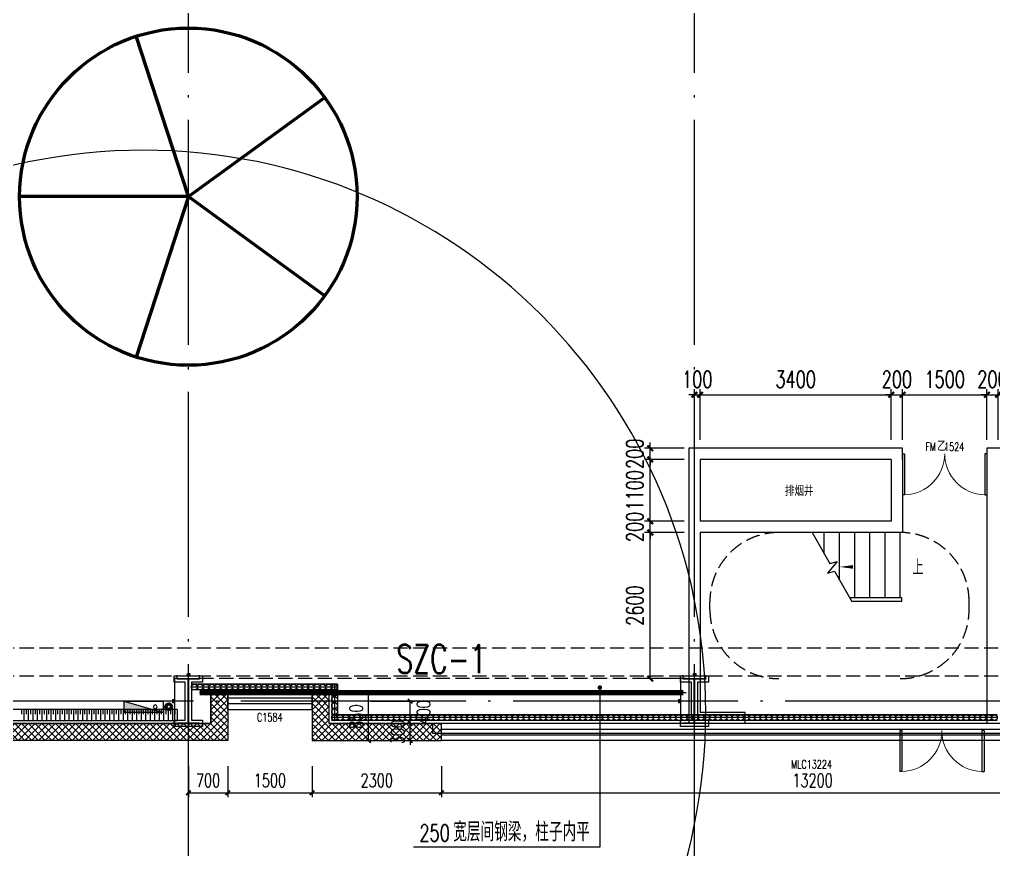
# Model space of a CAD drawing. Extents: x -1313754 to 847533, y 489853 to 941203.
# Drawn here: x -284857 to -267535, y 546279 to 561047 of the extents above; entities that cross this region are included whole.
import ezdxf
from ezdxf.enums import TextEntityAlignment as Align

# ---------------------------------------------------------------- set-up
doc = ezdxf.new("R2010")
doc.units = 0
doc.header["$LTSCALE"] = 1000
doc.header["$MEASUREMENT"] = 0
for name, pattern in [('CENTER', [2, 1.25, -0.25, 0.25, -0.25]), ('DASH', [0.35, 0.25, -0.1]), ('DOTE', [2.42, 2, -0.2, 0.02, -0.2])]:
    doc.linetypes.add(name, pattern=pattern)
doc.layers.get('Defpoints').update_dxf_attribs({"color": 210})
for name, color, linetype in [('99平面图例外参$0$A-HATCH-2', 251, 'Continuous'), ('A-AXIS-DOTE', 14, 'DOTE'), ('A-AXIS-DP', 126, 'Continuous'), ('A-AXIS-SYMB', 3, 'Continuous'), ('A-HATCH-2', 251, 'Continuous'), ('A-HRAIL', 173, 'Continuous'), ('A-LIN-V', 9, 'Continuous'), ('A-SFCE', 30, 'Continuous'), ('A-WINDOW', 140, 'Continuous'), ('AS-COLN', 6, 'Continuous'), ('AS-WALL', 40, 'Continuous'), ('AS-结构边线层', 200, 'Continuous'), ('DIM_SYMB', 3, 'Continuous'), ('DOOR_FIRE_TEXT', 7, 'Continuous'), ('PUB_HATCH', 8, 'Continuous'), ('PUB_TEXT', 7, 'Continuous'), ('SB_ZF消火栓', 10, 'Continuous'), ('SB_ZF消火栓M', 10, 'Continuous'), ('建-窗', 4, 'Continuous'), ('建-门窗编号', 7, 'Continuous')]:
    doc.layers.add(name, color=color, linetype=linetype)
doc.layers.add('A-加建区域', color=47, linetype='Continuous', plot=False)
for name, color, linetype, lineweight in [('LG-ZF消防', 1, 'Continuous', 60), ('THIN', 7, 'Continuous', 0), ('柱间支撑', 6, 'CENTER', 0)]:
    doc.layers.add(name, color=color, linetype=linetype, lineweight=lineweight)
doc.styles.add('_TCH_DIM', font='SIMPLEX', dxfattribs={"bigfont": 'GBCBIG'})
doc.styles.add('_TCH_DIM_T3', font='SIMPLEX', dxfattribs={"width": 0.705882, "bigfont": 'GBCBIG'})
doc.styles.add('_TCH_WINDOW', font='SIMPLEX', dxfattribs={"height": 3.5, "bigfont": 'GBCBIG'})
doc.styles.add('A-WIN-LABEL', font='SIMPLEX', dxfattribs={"bigfont": 'GBCBIG'})
doc.styles.add('TSSD_Rein', font='tj-romans1.shx', dxfattribs={"width": 0.7, "bigfont": 'tj-hztxt.shx'})
doc.dimstyles.new('_TCH_ARCH&&10', dxfattribs={"dimtxt": 29.75, "dimasz": 10, "dimexe": 10, "dimexo": 10, "dimgap": 12.625, "dimtad": 1, "dimdec": 0, "dimzin": 0, "dimdsep": 46, "dimtxsty": '_TCH_DIM_T3', "dimblk": 'ARCHTICK', "dimcen": 0.09, "dimclrt": 7, "dimazin": 2, "dimtfac": 1, "dimtdec": 0, "dimtix": 1, "dimtmove": 2, "dimatfit": 3, "dimfxl": 0, "dimtolj": 1, "dimtzin": 0, "dimarcsym": 0})
doc.dimstyles.new('_TCH_ARCH&&100', dxfattribs={"dimtxt": 297.5, "dimasz": 100, "dimexe": 100, "dimexo": 100, "dimgap": 126.25, "dimtad": 1, "dimdec": 0, "dimzin": 0, "dimdsep": 46, "dimtxsty": '_TCH_DIM_T3', "dimblk": 'ARCHTICK', "dimcen": 0.09, "dimclrt": 7, "dimazin": 2, "dimtfac": 1, "dimtdec": 0, "dimtix": 1, "dimtmove": 2, "dimatfit": 3, "dimfxl": 0, "dimtolj": 1, "dimtzin": 0, "dimarcsym": 0})
doc.dimstyles.new('_TCH_ARCH&&80', dxfattribs={"dimtxt": 238, "dimasz": 80, "dimexe": 80, "dimexo": 80, "dimgap": 101, "dimtad": 1, "dimdec": 0, "dimzin": 0, "dimdsep": 46, "dimtxsty": '_TCH_DIM_T3', "dimblk": 'ARCHTICK', "dimcen": 0.09, "dimclrt": 7, "dimazin": 2, "dimtfac": 1, "dimtdec": 0, "dimtix": 1, "dimtmove": 2, "dimatfit": 3, "dimfxl": 0, "dimtolj": 1, "dimtzin": 0, "dimarcsym": 0})
pattern_1 = [(45, (60, 0), (-60.000061, 60.000061), []), (135, (60, 0), (-60.000061, -60.000061), [])]

# ---------------------------------------------------------------- blocks, each defined once
blk = doc.blocks.new('dote')
at = {"layer": 'A-AXIS-DOTE', "ltscale": 2}
for p, q in [((-52117.8, -264080), (-52117.8, -75950)), ((-61117.8, -264080), (-61117.8, -178600)), ((98696.4, -255900), (-97273.6, -255900))]:
    blk.add_line(p, q, dxfattribs=at)
blk = doc.blocks.new('43243')
at = {"layer": 'AS-结构边线层'}
blk.add_lwpolyline([(-263994, 621290), (-277514, 621290), (-277514, 621120), (-279354, 621120), (-279354, 620570), (-281454, 620570), (-281454, 621120), (-295987, 621120), (-313454, 567286), (-313454, 548520), (-281454, 548520), (-281454, 549070), (-279354, 549070), (-279354, 548520), (-277514, 548520), (-277514, 548350), (-263994, 548350)], dxfattribs=at)
blk = doc.blocks.new('3243243')
at = {"layer": 'A-AXIS-SYMB'}
for p, q in [((-274535.8, 549160), (-274535.8, 546320)), ((-274535.8, 546320), (-277850, 546320))]:
    blk.add_line(p, q, dxfattribs=at)
at = {"layer": 'A-AXIS-SYMB', "const_width": 40}
blk.add_lwpolyline([(-274535.8, 549180, 1), (-274535.8, 549140, 1)], format="xyb", close=True, dxfattribs=at)
at = {"layer": 'A-SFCE', "color": 2, "linetype": 'DASH'}
for p, q in [((-273004.2, 549319.9), (-281704.2, 549319.9)), ((-273004.2, 549069.9), (-281704.2, 549069.9))]:
    blk.add_line(p, q, dxfattribs=at)
at = {"layer": 'PUB_TEXT', "style": '_TCH_DIM', "width": 0.705882}
blk.add_text('250', height=297.5, dxfattribs=at).set_placement((-277745, 546425))
at = {"layer": 'PUB_TEXT', "style": '_TCH_DIM'}
blk.add_text('宽层间钢梁，柱子内平', height=337.59, dxfattribs=at).set_placement((-277145, 546425))
blk = doc.blocks.new('4324324')
at = {"layer": 'A-HATCH-2', "linetype": 'DASH'}
for p, q in [((-312854.2, 549870), (-138054.2, 549870)), ((-312854.2, 549370), (-138054.2, 549370))]:
    blk.add_line(p, q, dxfattribs=at)
blk = doc.blocks.new('w4324324')
at = {"layer": 'A-HATCH-2', "lineweight": 60}
for q in [(-1694760, 686605), (-1697614, 684532), (-1691907, 684532), (-1696524, 681178), (-1692997, 681178)]:
    blk.add_line((-1694760, 683605), q, dxfattribs=at)
blk.add_circle((-1694760, 683605), 3000, dxfattribs=at)
blk = doc.blocks.new('342343')
at = {"layer": 'A-LIN-V'}
blk.add_blockref('w4324324', (1030710, 81556), dxfattribs=at)
blk = doc.blocks.new('_ArchTick')
at = {"color": 0, "linetype": 'ByBlock', "const_width": 0.4}
blk.add_lwpolyline([(-0.5, -0.5), (0.5, 0.5)], dxfattribs=at)
blk = doc.blocks.new('*D1767')
at = {"layer": 'A-AXIS-DP', "color": 0, "lineweight": -2}
for p, q in [((-165054, 621030), (-165054, 621079)), ((-165054, 621069), (-164654, 621069)), ((-164654, 621030), (-164654, 621079))]:
    blk.add_line(p, q, dxfattribs=at)
at = {"layer": 'Defpoints', "color": 0}
for p in [(-165054, 621020), (-164654, 621069), (-164654, 621020)]:
    blk.add_point(p, dxfattribs=at)
at = {"layer": 'A-AXIS-DP', "color": 0, "lineweight": -2, "xscale": 10, "yscale": 10, "zscale": 10, "rotation": 180}
blk.add_blockref('_ArchTick', (-165054, 621069), dxfattribs=at)
at = {"layer": 'A-AXIS-DP', "color": 0, "lineweight": -2, "xscale": 10, "yscale": 10, "zscale": 10}
blk.add_blockref('_ArchTick', (-164654, 621069), dxfattribs=at)
at = {"layer": 'A-AXIS-DP', "color": 7, "insert": (-164854, 621096), "char_height": 29.8, "attachment_point": 5, "style": '_TCH_DIM_T3'}
blk.add_mtext('\\A1;400', dxfattribs=at)
blk = doc.blocks.new('*D1768')
at = {"layer": 'A-AXIS-DP', "color": 0, "lineweight": -2}
for p, q in [((-165064, 621020), (-165105, 621020)), ((-165095, 620220), (-165095, 621020)), ((-165064, 620220), (-165105, 620220))]:
    blk.add_line(p, q, dxfattribs=at)
at = {"layer": 'Defpoints', "color": 0}
for p in [(-165095, 621020), (-165054, 621020), (-165054, 620220)]:
    blk.add_point(p, dxfattribs=at)
at = {"layer": 'A-AXIS-DP', "color": 0, "lineweight": -2, "xscale": 10, "yscale": 10, "zscale": 10}
for p, rotation in [((-165095, 621020), 90), ((-165095, 620220), 270)]:
    blk.add_blockref('_ArchTick', p, dxfattribs=dict(at, rotation=rotation))
at = {"layer": 'A-AXIS-DP', "color": 7, "insert": (-165123, 620620), "char_height": 29.8, "attachment_point": 5, "rotation": 90, "style": '_TCH_DIM_T3'}
blk.add_mtext('\\A1;800', dxfattribs=at)
blk = doc.blocks.new('$DorLib2D$00000002')
for p, q in [((-0.5, 0), (-0.5, 0.4875)), ((-0.475, 0.4875), (-0.5, 0.4875)), ((-0.475, 0), (-0.475, 0.4875)), ((0.475, 0), (0.475, 0.4875)), ((0.475, 0.4875), (0.5, 0.4875)), ((0.5, 0), (0.5, 0.4875)), ((-0.5, 0), (-0.475, 0)), ((0.5, 0), (0.475, 0))]:
    blk.add_line(p, q)
at = {"lineweight": 13}
for centre, start, end in [((-0.4875, 0), 0, 88.53072), ((0.4875, 0), 91.46928, 180)]:
    blk.add_arc(centre, 0.4875, start, end, dxfattribs=at)
blk = doc.blocks.new('*D2284')
at = {"layer": 'A-加建区域', "color": 0, "lineweight": -2}
for p, q in [((-272854, 554370), (-272954, 554370)), ((-272854, 553570), (-272854, 554470)), ((-272854, 554370), (-272754, 554370)), ((-272754, 553570), (-272754, 554470)), ((-272754, 554370), (-272654, 554370))]:
    blk.add_line(p, q, dxfattribs=at)
at = {"layer": 'Defpoints', "color": 0}
for p in [(-272754, 554370), (-272854, 553470), (-272754, 553470)]:
    blk.add_point(p, dxfattribs=at)
at = {"layer": 'A-加建区域', "color": 0, "lineweight": -2, "xscale": 100, "yscale": 100, "zscale": 100}
blk.add_blockref('_ArchTick', (-272854, 554370), dxfattribs=at)
at = {"layer": 'A-加建区域', "color": 0, "lineweight": -2, "xscale": 100, "yscale": 100, "zscale": 100, "rotation": 180}
blk.add_blockref('_ArchTick', (-272754, 554370), dxfattribs=at)
at = {"layer": 'A-加建区域', "color": 7, "insert": (-272804, 554645), "char_height": 297.5, "attachment_point": 5, "style": '_TCH_DIM_T3'}
blk.add_mtext('\\A1;100', dxfattribs=at)
blk = doc.blocks.new('*D2285')
at = {"layer": 'A-加建区域', "color": 0, "lineweight": -2}
for p, q in [((-272754, 553570), (-272754, 554470)), ((-272754, 554370), (-269354, 554370)), ((-269354, 553570), (-269354, 554470))]:
    blk.add_line(p, q, dxfattribs=at)
at = {"layer": 'Defpoints', "color": 0}
for p in [(-269354, 554370), (-272754, 553470), (-269354, 553470)]:
    blk.add_point(p, dxfattribs=at)
at = {"layer": 'A-加建区域', "color": 0, "lineweight": -2, "xscale": 100, "yscale": 100, "zscale": 100, "rotation": 180}
blk.add_blockref('_ArchTick', (-272754, 554370), dxfattribs=at)
at = {"layer": 'A-加建区域', "color": 0, "lineweight": -2, "xscale": 100, "yscale": 100, "zscale": 100}
blk.add_blockref('_ArchTick', (-269354, 554370), dxfattribs=at)
at = {"layer": 'A-加建区域', "color": 7, "insert": (-271054, 554645), "char_height": 297.5, "attachment_point": 5, "style": '_TCH_DIM_T3'}
blk.add_mtext('\\A1;3400', dxfattribs=at)
blk = doc.blocks.new('*D2286')
at = {"layer": 'A-加建区域', "color": 0, "lineweight": -2}
for p, q in [((-269354, 554370), (-269454, 554370)), ((-269354, 553570), (-269354, 554470)), ((-269354, 554370), (-269154, 554370)), ((-269154, 553570), (-269154, 554470)), ((-269154, 554370), (-269054, 554370))]:
    blk.add_line(p, q, dxfattribs=at)
at = {"layer": 'Defpoints', "color": 0}
for p in [(-269154, 554370), (-269354, 553470), (-269154, 553470)]:
    blk.add_point(p, dxfattribs=at)
at = {"layer": 'A-加建区域', "color": 0, "lineweight": -2, "xscale": 100, "yscale": 100, "zscale": 100}
blk.add_blockref('_ArchTick', (-269354, 554370), dxfattribs=at)
at = {"layer": 'A-加建区域', "color": 0, "lineweight": -2, "xscale": 100, "yscale": 100, "zscale": 100, "rotation": 180}
blk.add_blockref('_ArchTick', (-269154, 554370), dxfattribs=at)
at = {"layer": 'A-加建区域', "color": 7, "insert": (-269254, 554645), "char_height": 297.5, "attachment_point": 5, "style": '_TCH_DIM_T3'}
blk.add_mtext('\\A1;200', dxfattribs=at)
blk = doc.blocks.new('*D2287')
at = {"layer": 'A-加建区域', "color": 0, "lineweight": -2}
for p, q in [((-269154, 553570), (-269154, 554470)), ((-269154, 554370), (-267654, 554370)), ((-267654, 553570), (-267654, 554470))]:
    blk.add_line(p, q, dxfattribs=at)
at = {"layer": 'Defpoints', "color": 0}
for p in [(-267654, 554370), (-269154, 553470), (-267654, 553470)]:
    blk.add_point(p, dxfattribs=at)
at = {"layer": 'A-加建区域', "color": 0, "lineweight": -2, "xscale": 100, "yscale": 100, "zscale": 100, "rotation": 180}
blk.add_blockref('_ArchTick', (-269154, 554370), dxfattribs=at)
at = {"layer": 'A-加建区域', "color": 0, "lineweight": -2, "xscale": 100, "yscale": 100, "zscale": 100}
blk.add_blockref('_ArchTick', (-267654, 554370), dxfattribs=at)
at = {"layer": 'A-加建区域', "color": 7, "insert": (-268404, 554645), "char_height": 297.5, "attachment_point": 5, "style": '_TCH_DIM_T3'}
blk.add_mtext('\\A1;1500', dxfattribs=at)
blk = doc.blocks.new('*D2288')
at = {"layer": 'A-加建区域', "color": 0, "lineweight": -2}
for p, q in [((-267654, 554370), (-267754, 554370)), ((-267654, 553570), (-267654, 554470)), ((-267654, 554370), (-267454, 554370)), ((-267454, 553570), (-267454, 554470)), ((-267454, 554370), (-267354, 554370))]:
    blk.add_line(p, q, dxfattribs=at)
at = {"layer": 'Defpoints', "color": 0}
for p in [(-267454, 554370), (-267654, 553470), (-267454, 553470)]:
    blk.add_point(p, dxfattribs=at)
at = {"layer": 'A-加建区域', "color": 0, "lineweight": -2, "xscale": 100, "yscale": 100, "zscale": 100}
blk.add_blockref('_ArchTick', (-267654, 554370), dxfattribs=at)
at = {"layer": 'A-加建区域', "color": 0, "lineweight": -2, "xscale": 100, "yscale": 100, "zscale": 100, "rotation": 180}
blk.add_blockref('_ArchTick', (-267454, 554370), dxfattribs=at)
at = {"layer": 'A-加建区域', "color": 7, "insert": (-267554, 554645), "char_height": 297.5, "attachment_point": 5, "style": '_TCH_DIM_T3'}
blk.add_mtext('\\A1;200', dxfattribs=at)
blk = doc.blocks.new('*D2291')
at = {"layer": 'A-加建区域', "color": 0, "lineweight": -2}
for p, q in [((-273034, 551920), (-273740, 551920)), ((-273640, 549320), (-273640, 551920)), ((-273034, 549320), (-273740, 549320))]:
    blk.add_line(p, q, dxfattribs=at)
at = {"layer": 'Defpoints', "color": 0}
for p in [(-273640, 551920), (-272934, 551920), (-272934, 549320)]:
    blk.add_point(p, dxfattribs=at)
at = {"layer": 'A-加建区域', "color": 0, "lineweight": -2, "xscale": 100, "yscale": 100, "zscale": 100}
for p, rotation in [((-273640, 551920), 90), ((-273640, 549320), 270)]:
    blk.add_blockref('_ArchTick', p, dxfattribs=dict(at, rotation=rotation))
at = {"layer": 'A-加建区域', "color": 7, "insert": (-273915, 550620), "char_height": 297.5, "attachment_point": 5, "rotation": 90, "style": '_TCH_DIM_T3'}
blk.add_mtext('\\A1;2600', dxfattribs=at)
blk = doc.blocks.new('*D2292')
at = {"layer": 'A-加建区域', "color": 0, "lineweight": -2}
for p, q in [((-273034, 552120), (-273740, 552120)), ((-273640, 552120), (-273640, 552220)), ((-273640, 551920), (-273640, 552120)), ((-273034, 551920), (-273740, 551920)), ((-273640, 551920), (-273640, 551820))]:
    blk.add_line(p, q, dxfattribs=at)
at = {"layer": 'Defpoints', "color": 0}
for p in [(-273640, 552120), (-272934, 552120), (-272934, 551920)]:
    blk.add_point(p, dxfattribs=at)
at = {"layer": 'A-加建区域', "color": 0, "lineweight": -2, "xscale": 100, "yscale": 100, "zscale": 100}
for p, rotation in [((-273640, 552120), 270), ((-273640, 551920), 90)]:
    blk.add_blockref('_ArchTick', p, dxfattribs=dict(at, rotation=rotation))
at = {"layer": 'A-加建区域', "color": 7, "insert": (-273915, 552020), "char_height": 297.5, "attachment_point": 5, "rotation": 90, "style": '_TCH_DIM_T3'}
blk.add_mtext('\\A1;200', dxfattribs=at)
blk = doc.blocks.new('*D2293')
at = {"layer": 'A-加建区域', "color": 0, "lineweight": -2}
for p, q in [((-273034, 553220), (-273740, 553220)), ((-273640, 552120), (-273640, 553220)), ((-273034, 552120), (-273740, 552120))]:
    blk.add_line(p, q, dxfattribs=at)
at = {"layer": 'Defpoints', "color": 0}
for p in [(-273640, 553220), (-272934, 553220), (-272934, 552120)]:
    blk.add_point(p, dxfattribs=at)
at = {"layer": 'A-加建区域', "color": 0, "lineweight": -2, "xscale": 100, "yscale": 100, "zscale": 100}
for p, rotation in [((-273640, 553220), 90), ((-273640, 552120), 270)]:
    blk.add_blockref('_ArchTick', p, dxfattribs=dict(at, rotation=rotation))
at = {"layer": 'A-加建区域', "color": 7, "insert": (-273915, 552670), "char_height": 297.5, "attachment_point": 5, "rotation": 90, "style": '_TCH_DIM_T3'}
blk.add_mtext('\\A1;1100', dxfattribs=at)
blk = doc.blocks.new('*D2294')
at = {"layer": 'A-加建区域', "color": 0, "lineweight": -2}
for p, q in [((-273640, 553420), (-273640, 553520)), ((-273034, 553420), (-273740, 553420)), ((-273640, 553220), (-273640, 553420)), ((-273034, 553220), (-273740, 553220)), ((-273640, 553220), (-273640, 553120))]:
    blk.add_line(p, q, dxfattribs=at)
at = {"layer": 'Defpoints', "color": 0}
for p in [(-273640, 553420), (-272934, 553420), (-272934, 553220)]:
    blk.add_point(p, dxfattribs=at)
at = {"layer": 'A-加建区域', "color": 0, "lineweight": -2, "xscale": 100, "yscale": 100, "zscale": 100}
for p, rotation in [((-273640, 553420), 270), ((-273640, 553220), 90)]:
    blk.add_blockref('_ArchTick', p, dxfattribs=dict(at, rotation=rotation))
at = {"layer": 'A-加建区域', "color": 7, "insert": (-273915, 553320), "char_height": 297.5, "attachment_point": 5, "rotation": 90, "style": '_TCH_DIM_T3'}
blk.add_mtext('\\A1;200', dxfattribs=at)
blk = doc.blocks.new('23124232432')
at = {"layer": '柱间支撑', "const_width": 100}
blk.add_lwpolyline([(-273054, 549070), (-281654, 549070)], dxfattribs=at)
at = {"layer": 'THIN', "style": 'TSSD_Rein', "width": 0.7}
blk.add_text('SZC-1', height=500, dxfattribs=at).set_placement((-277354, 549270), align=Align.BOTTOM_CENTER)
blk = doc.blocks.new('99平面图例外参$0$$LinePat$填挖边坡')
at = {"color": 0}
for p, q in [((0, 0), (0, -1500)), ((300, 0), (300, -600))]:
    blk.add_line(p, q, dxfattribs=at)
at = {"layer": 'Defpoints', "color": 0}
blk.add_point((600, 0), dxfattribs=at)
blk = doc.blocks.new('99平面图例外参$0$$LinePat$圆环')
for points in [[(0, 150), (300, 150)], [(0, 0), (300, 0)], [(0, -150), (300, -150)]]:
    blk.add_lwpolyline(points)
at = {"color": 0}
blk.add_circle((150, 0), 150, dxfattribs=at)
blk = doc.blocks.new('34242343243')
at = {"layer": 'A-LIN-V'}
for p, q in [((-282054, 548770), (-313204, 548770)), ((-282054, 548770), (-282054, 548570)), ((-282054, 548570), (-313404, 548570))]:
    blk.add_line(p, q, dxfattribs=at)
at = {"layer": '99平面图例外参$0$A-HATCH-2', "color": 203, "xscale": -0.1336317125501513, "yscale": 0.1333333333333333, "zscale": 0.1333333333333333, "rotation": 9.563677653405033e-10}
for p in [(-284780, 548770), (-284700, 548770), (-284620, 548770), (-284540, 548770), (-284460, 548770), (-284379, 548770), (-284299, 548770), (-284219, 548770), (-284139, 548770), (-284059, 548770), (-283978, 548770), (-283898, 548770), (-283818, 548770), (-283738, 548770), (-283658, 548770), (-283578, 548770), (-283497, 548770), (-283417, 548770), (-283337, 548770), (-283257, 548770), (-283177, 548770), (-283097, 548770), (-283016, 548770), (-282936, 548770), (-282856, 548770), (-282776, 548770), (-282696, 548770), (-282615, 548770), (-282535, 548770), (-282455, 548770), (-282375, 548770), (-282295, 548770), (-282215, 548770), (-282134, 548770), (-282054, 548770)]:
    blk.add_blockref('99平面图例外参$0$$LinePat$填挖边坡', p, dxfattribs=at)
at = {"layer": 'A-HRAIL', "yscale": 0.3333333333333333, "zscale": 0.3333333333333333}
for p, xscale, rotation in [((-281696, 549170), 0.3461333288391431, 180), ((-281593, 549170), 0.3461333288391431, 180), ((-281489, 549170), 0.3461333288391431, 180), ((-281385, 549170), 0.3461333288391431, 180), ((-281281, 549170), 0.3461333288391431, 180), ((-281177, 549170), 0.3461333288391431, 180), ((-281073, 549170), 0.3461333288391431, 180), ((-280969, 549170), 0.3461333288391431, 180), ((-280866, 549170), 0.3461333288391431, 180), ((-280762, 549170), 0.3461333288391431, 180), ((-280658, 549170), 0.3461333288391431, 180), ((-280554, 549170), 0.3461333288391431, 180), ((-280450, 549170), 0.3461333288391431, 180), ((-280346, 549170), 0.3461333288391431, 180), ((-280243, 549170), 0.3461333288391431, 180), ((-280139, 549170), 0.3461333288391431, 180), ((-280035, 549170), 0.3461333288391431, 180), ((-279931, 549170), 0.3461333288391431, 180), ((-279827, 549170), 0.3461333288391431, 180), ((-279723, 549170), 0.3461333288391431, 180), ((-279620, 549170), 0.3461333288391431, 180), ((-279516, 549170), 0.3461333288391431, 180), ((-279412, 549170), 0.3461333288391431, 180), ((-279308, 549170), 0.3461333288391431, 180), ((-279204, 549170), 0.3461333288391431, 180), ((-279254, 549220), 0.3611111227129974, 270), ((-279254, 549112), 0.3611111227129974, 270), ((-279254, 549003), 0.3611111227129974, 270), ((-279254, 548895), 0.3611111227129974, 270), ((-279254, 548787), 0.3611111227129974, 270), ((-279254, 548678), 0.3611111227129974, 270), ((-279204, 548626), 0.3343290048952741, 180.0000000002034), ((-279104, 548626), 0.3343290048952741, 180.0000000002034), ((-279003, 548626), 0.3343290048952741, 180.0000000002034), ((-278903, 548626), 0.3343290048952741, 180.0000000002034), ((-278803, 548626), 0.3343290048952741, 180.0000000002034), ((-278702, 548626), 0.3343290048952741, 180.0000000002034), ((-278602, 548626), 0.3343290048952741, 180.0000000002034), ((-278502, 548626), 0.3343290048952741, 180.0000000002034), ((-278401, 548626), 0.3343290048952741, 180.0000000002034), ((-278301, 548626), 0.3343290048952741, 180.0000000002034), ((-278201, 548626), 0.3343290048952741, 180.0000000002034), ((-278101, 548626), 0.3343290048952741, 180.0000000002034), ((-278000, 548626), 0.3343290048952741, 180.0000000002034), ((-277900, 548626), 0.3343290048952741, 180.0000000002034), ((-277800, 548626), 0.3343290048952741, 180.0000000002034), ((-277699, 548626), 0.3343290048952741, 180.0000000002034), ((-277599, 548626), 0.3343290048952741, 180.0000000002034), ((-277499, 548626), 0.3343290048952741, 180.0000000002034), ((-277399, 548626), 0.3343290048952741, 180.0000000002034), ((-277298, 548626), 0.3343290048952741, 180.0000000002034), ((-277198, 548626), 0.3343290048952741, 180.0000000002034), ((-277098, 548626), 0.3343290048952741, 180.0000000002034), ((-276997, 548626), 0.3343290048952741, 180.0000000002034), ((-276897, 548626), 0.3343290048952741, 180.0000000002034), ((-276797, 548626), 0.3343290048952741, 180.0000000002034), ((-276696, 548626), 0.3343290048952741, 180.0000000002034), ((-276596, 548626), 0.3343290048952741, 180.0000000002034), ((-276496, 548626), 0.3343290048952741, 180.0000000002034), ((-276396, 548626), 0.3343290048952741, 180.0000000002034), ((-276295, 548626), 0.3343290048952741, 180.0000000002034), ((-276195, 548626), 0.3343290048952741, 180.0000000002034), ((-276095, 548626), 0.3343290048952741, 180.0000000002034), ((-275994, 548626), 0.3343290048952741, 180.0000000002034), ((-275894, 548626), 0.3343290048952741, 180.0000000002034), ((-275794, 548626), 0.3343290048952741, 180.0000000002034), ((-275693, 548626), 0.3343290048952741, 180.0000000002034), ((-275593, 548626), 0.3343290048952741, 180.0000000002034), ((-275493, 548626), 0.3343290048952741, 180.0000000002034), ((-275393, 548626), 0.3343290048952741, 180.0000000002034), ((-275292, 548626), 0.3343290048952741, 180.0000000002034), ((-275192, 548626), 0.3343290048952741, 180.0000000002034), ((-275092, 548626), 0.3343290048952741, 180.0000000002034), ((-274991, 548626), 0.3343290048952741, 180.0000000002034), ((-274891, 548626), 0.3343290048952741, 180.0000000002034), ((-274791, 548626), 0.3343290048952741, 180.0000000002034), ((-274690, 548626), 0.3343290048952741, 180.0000000002034), ((-274590, 548626), 0.3343290048952741, 180.0000000002034), ((-274490, 548626), 0.3343290048952741, 180.0000000002034), ((-274390, 548626), 0.3343290048952741, 180.0000000002034), ((-274289, 548626), 0.3343290048952741, 180.0000000002034), ((-274189, 548626), 0.3343290048952741, 180.0000000002034), ((-274089, 548626), 0.3343290048952741, 180.0000000002034), ((-273988, 548626), 0.3343290048952741, 180.0000000002034), ((-273888, 548626), 0.3343290048952741, 180.0000000002034), ((-273788, 548626), 0.3343290048952741, 180.0000000002034), ((-273687, 548626), 0.3343290048952741, 180.0000000002034), ((-273587, 548626), 0.3343290048952741, 180.0000000002034), ((-273487, 548626), 0.3343290048952741, 180.0000000002034), ((-273387, 548626), 0.3343290048952741, 180.0000000002034), ((-273286, 548626), 0.3343290048952741, 180.0000000002034), ((-273186, 548626), 0.3343290048952741, 180.0000000002034), ((-273086, 548626), 0.3343290048952741, 180.0000000002034), ((-272985, 548626), 0.3343290048952741, 180.0000000002034), ((-272885, 548626), 0.3343290048952741, 180.0000000002034), ((-272785, 548626), 0.3343290048952741, 180.0000000002034), ((-272684, 548626), 0.3343290048952741, 180.0000000002034), ((-272584, 548626), 0.3343290048952741, 180.0000000002034), ((-272484, 548626), 0.3343290048952741, 180.0000000002034), ((-272384, 548626), 0.3343290048952741, 180.0000000002034), ((-272283, 548626), 0.3343290048952741, 180.0000000002034), ((-272183, 548626), 0.3343290048952741, 180.0000000002034), ((-272083, 548626), 0.3343290048952741, 180.0000000002034), ((-271982, 548626), 0.3343290048952741, 180.0000000002034), ((-271882, 548626), 0.3343290048952741, 180.0000000002034), ((-271782, 548626), 0.3343290048952741, 180.0000000002034), ((-271681, 548626), 0.3343290048952741, 180.0000000002034), ((-271581, 548626), 0.3343290048952741, 180.0000000002034), ((-271481, 548626), 0.3343290048952741, 180.0000000002034), ((-271381, 548626), 0.3343290048952741, 180.0000000002034), ((-271280, 548626), 0.3343290048952741, 180.0000000002034), ((-271180, 548626), 0.3343290048952741, 180.0000000002034), ((-271080, 548626), 0.3343290048952741, 180.0000000002034), ((-270979, 548626), 0.3343290048952741, 180.0000000002034), ((-270879, 548626), 0.3343290048952741, 180.0000000002034), ((-270779, 548626), 0.3343290048952741, 180.0000000002034), ((-270678, 548626), 0.3343290048952741, 180.0000000002034), ((-270578, 548626), 0.3343290048952741, 180.0000000002034), ((-270478, 548626), 0.3343290048952741, 180.0000000002034), ((-270378, 548626), 0.3343290048952741, 180.0000000002034), ((-270277, 548626), 0.3343290048952741, 180.0000000002034), ((-270177, 548626), 0.3343290048952741, 180.0000000002034), ((-270077, 548626), 0.3343290048952741, 180.0000000002034), ((-269976, 548626), 0.3343290048952741, 180.0000000002034), ((-269876, 548626), 0.3343290048952741, 180.0000000002034), ((-269776, 548626), 0.3343290048952741, 180.0000000002034), ((-269676, 548626), 0.3343290048952741, 180.0000000002034), ((-269575, 548626), 0.3343290048952741, 180.0000000002034), ((-269475, 548626), 0.3343290048952741, 180.0000000002034), ((-269375, 548626), 0.3343290048952741, 180.0000000002034), ((-269274, 548626), 0.3343290048952741, 180.0000000002034), ((-269174, 548626), 0.3343290048952741, 180.0000000002034), ((-269074, 548626), 0.3343290048952741, 180.0000000002034), ((-268973, 548626), 0.3343290048952741, 180.0000000002034), ((-268873, 548626), 0.3343290048952741, 180.0000000002034), ((-268773, 548626), 0.3343290048952741, 180.0000000002034), ((-268673, 548626), 0.3343290048952741, 180.0000000002034), ((-268572, 548626), 0.3343290048952741, 180.0000000002034), ((-268472, 548626), 0.3343290048952741, 180.0000000002034), ((-268372, 548626), 0.3343290048952741, 180.0000000002034), ((-268271, 548626), 0.3343290048952741, 180.0000000002034), ((-268171, 548626), 0.3343290048952741, 180.0000000002034), ((-268071, 548626), 0.3343290048952741, 180.0000000002034), ((-267970, 548626), 0.3343290048952741, 180.0000000002034), ((-267870, 548626), 0.3343290048952741, 180.0000000002034), ((-267770, 548626), 0.3343290048952741, 180.0000000002034), ((-267670, 548626), 0.3343290048952741, 180.0000000002034), ((-267569, 548626), 0.3343290048952741, 180.0000000002034), ((-267469, 548626), 0.3343290048952741, 180.0000000002034)]:
    blk.add_blockref('99平面图例外参$0$$LinePat$圆环', p, dxfattribs=dict(at, xscale=xscale, rotation=rotation))
blk = doc.blocks.new('A$C5D961328')
at = {"layer": 'SB_ZF消火栓'}
blk.add_hatch(color=256, dxfattribs=at).paths.add_polyline_path([(0, 40), (700, 40), (700, 240)])
at = {"layer": 'A-LIN-V', "ltscale": 500}
blk.add_circle((350, 40), 10001, dxfattribs=at)
at = {"layer": 'SB_ZF消火栓'}
for p, q in [((700, 240), (0, 240)), ((0, 240), (0, 40)), ((700, 240), (0, 40)), ((700, 240), (700, 40)), ((0, 40), (700, 40))]:
    blk.add_line(p, q, dxfattribs=at)
at = {"layer": 'SB_ZF消火栓', "color": 1}
blk.add_circle((140, 140), 32.5, dxfattribs=at)
blk = doc.blocks.new('we42342343234')
at = {"layer": 'LG-ZF消防'}
blk.add_circle((-282204, 548820), 50, dxfattribs=at)
at = {"layer": 'SB_ZF消火栓M', "xscale": -1}
blk.add_blockref('A$C5D961328', (-282304, 548680), dxfattribs=at)
blk = doc.blocks.new('234243242332')
at = {"layer": 'SB_ZF消火栓'}
blk.add_blockref('we42342343234', (0, 0), dxfattribs=at)
blk = doc.blocks.new('*D673')
at = {"layer": 'A-AXIS-DP', "color": 0, "lineweight": -2}
for p, q in [((-279090, 549070), (-278570, 549070)), ((-278650, 548220), (-278650, 549070)), ((-279090, 548220), (-278570, 548220))]:
    blk.add_line(p, q, dxfattribs=at)
at = {"layer": 'Defpoints', "color": 0}
for p in [(-279170, 549070), (-278650, 549070), (-279170, 548220)]:
    blk.add_point(p, dxfattribs=at)
at = {"layer": 'A-AXIS-DP', "color": 0, "lineweight": -2, "xscale": 80, "yscale": 80, "zscale": 80}
for p, rotation in [((-278650, 549070), 90), ((-278650, 548220), 270)]:
    blk.add_blockref('_ArchTick', p, dxfattribs=dict(at, rotation=rotation))
at = {"layer": 'A-AXIS-DP', "color": 7, "insert": (-278870, 548645), "char_height": 238, "attachment_point": 5, "rotation": 90, "style": '_TCH_DIM_T3'}
blk.add_mtext('\\A1;850', dxfattribs=at)
blk = doc.blocks.new('*D749')
at = {"layer": 'A-AXIS-DP', "color": 0, "lineweight": -2}
for p, q in [((-277910, 548520), (-277910, 548600)), ((-278604, 548520), (-277830, 548520)), ((-277910, 548220), (-277910, 548520)), ((-278604, 548220), (-277830, 548220)), ((-277910, 548220), (-277910, 548140))]:
    blk.add_line(p, q, dxfattribs=at)
at = {"layer": 'Defpoints', "color": 0}
for p in [(-278684, 548520), (-277910, 548520), (-278684, 548220)]:
    blk.add_point(p, dxfattribs=at)
at = {"layer": 'A-AXIS-DP', "color": 0, "lineweight": -2, "xscale": 80, "yscale": 80, "zscale": 80}
for p, rotation in [((-277910, 548520), 270), ((-277910, 548220), 90)]:
    blk.add_blockref('_ArchTick', p, dxfattribs=dict(at, rotation=rotation))
at = {"layer": 'A-AXIS-DP', "color": 7, "insert": (-278130, 548370), "char_height": 238, "attachment_point": 5, "rotation": 90, "style": '_TCH_DIM_T3'}
blk.add_mtext('\\A1;300', dxfattribs=at)
blk = doc.blocks.new('*D750')
at = {"layer": 'A-AXIS-DP', "color": 0, "lineweight": -2}
for p, q in [((-278604, 548920), (-277830, 548920)), ((-277910, 548520), (-277910, 548920)), ((-278604, 548520), (-277830, 548520))]:
    blk.add_line(p, q, dxfattribs=at)
at = {"layer": 'Defpoints', "color": 0}
for p in [(-278684, 548920), (-277910, 548920), (-278684, 548520)]:
    blk.add_point(p, dxfattribs=at)
at = {"layer": 'A-AXIS-DP', "color": 0, "lineweight": -2, "xscale": 80, "yscale": 80, "zscale": 80}
for p, rotation in [((-277910, 548920), 90), ((-277910, 548520), 270)]:
    blk.add_blockref('_ArchTick', p, dxfattribs=dict(at, rotation=rotation))
at = {"layer": 'A-AXIS-DP', "color": 7, "insert": (-277670, 548720), "char_height": 238, "attachment_point": 5, "rotation": 90, "style": '_TCH_DIM_T3'}
blk.add_mtext('\\A1;400', dxfattribs=at)
blk = doc.blocks.new('*D953')
at = {"layer": 'A-AXIS-DP', "color": 0, "lineweight": -2}
for p, q in [((-281854, 547760), (-281854, 547210)), ((-281154, 547760), (-281154, 547210)), ((-281854, 547290), (-281154, 547290))]:
    blk.add_line(p, q, dxfattribs=at)
at = {"layer": 'Defpoints', "color": 0}
for p in [(-281854, 547840), (-281154, 547840), (-281154, 547290)]:
    blk.add_point(p, dxfattribs=at)
at = {"layer": 'A-AXIS-DP', "color": 0, "lineweight": -2, "xscale": 80, "yscale": 80, "zscale": 80, "rotation": 180}
blk.add_blockref('_ArchTick', (-281854, 547290), dxfattribs=at)
at = {"layer": 'A-AXIS-DP', "color": 0, "lineweight": -2, "xscale": 80, "yscale": 80, "zscale": 80}
blk.add_blockref('_ArchTick', (-281154, 547290), dxfattribs=at)
at = {"layer": 'A-AXIS-DP', "color": 7, "insert": (-281504, 547510), "char_height": 238, "attachment_point": 5, "style": '_TCH_DIM_T3'}
blk.add_mtext('\\A1;700', dxfattribs=at)
blk = doc.blocks.new('*D954')
at = {"layer": 'A-AXIS-DP', "color": 0, "lineweight": -2}
for p, q in [((-281154, 547760), (-281154, 547210)), ((-279654, 547760), (-279654, 547210)), ((-281154, 547290), (-279654, 547290))]:
    blk.add_line(p, q, dxfattribs=at)
at = {"layer": 'Defpoints', "color": 0}
for p in [(-281154, 547840), (-279654, 547840), (-279654, 547290)]:
    blk.add_point(p, dxfattribs=at)
at = {"layer": 'A-AXIS-DP', "color": 0, "lineweight": -2, "xscale": 80, "yscale": 80, "zscale": 80, "rotation": 180}
blk.add_blockref('_ArchTick', (-281154, 547290), dxfattribs=at)
at = {"layer": 'A-AXIS-DP', "color": 0, "lineweight": -2, "xscale": 80, "yscale": 80, "zscale": 80}
blk.add_blockref('_ArchTick', (-279654, 547290), dxfattribs=at)
at = {"layer": 'A-AXIS-DP', "color": 7, "insert": (-280404, 547510), "char_height": 238, "attachment_point": 5, "style": '_TCH_DIM_T3'}
blk.add_mtext('\\A1;1500', dxfattribs=at)
blk = doc.blocks.new('*D955')
at = {"layer": 'A-AXIS-DP', "color": 0, "lineweight": -2}
for p, q in [((-279654, 547760), (-279654, 547210)), ((-277354, 547760), (-277354, 547210)), ((-279654, 547290), (-277354, 547290))]:
    blk.add_line(p, q, dxfattribs=at)
at = {"layer": 'Defpoints', "color": 0}
for p in [(-279654, 547840), (-277354, 547840), (-277354, 547290)]:
    blk.add_point(p, dxfattribs=at)
at = {"layer": 'A-AXIS-DP', "color": 0, "lineweight": -2, "xscale": 80, "yscale": 80, "zscale": 80, "rotation": 180}
blk.add_blockref('_ArchTick', (-279654, 547290), dxfattribs=at)
at = {"layer": 'A-AXIS-DP', "color": 0, "lineweight": -2, "xscale": 80, "yscale": 80, "zscale": 80}
blk.add_blockref('_ArchTick', (-277354, 547290), dxfattribs=at)
at = {"layer": 'A-AXIS-DP', "color": 7, "insert": (-278504, 547510), "char_height": 238, "attachment_point": 5, "style": '_TCH_DIM_T3'}
blk.add_mtext('\\A1;2300', dxfattribs=at)
blk = doc.blocks.new('*D956')
at = {"layer": 'A-AXIS-DP', "color": 0, "lineweight": -2}
for p, q in [((-277354, 547760), (-277354, 547210)), ((-264154, 547760), (-264154, 547210)), ((-277354, 547290), (-264154, 547290))]:
    blk.add_line(p, q, dxfattribs=at)
at = {"layer": 'Defpoints', "color": 0}
for p in [(-277354, 547840), (-264154, 547840), (-264154, 547290)]:
    blk.add_point(p, dxfattribs=at)
at = {"layer": 'A-AXIS-DP', "color": 0, "lineweight": -2, "xscale": 80, "yscale": 80, "zscale": 80, "rotation": 180}
blk.add_blockref('_ArchTick', (-277354, 547290), dxfattribs=at)
at = {"layer": 'A-AXIS-DP', "color": 0, "lineweight": -2, "xscale": 80, "yscale": 80, "zscale": 80}
blk.add_blockref('_ArchTick', (-264154, 547290), dxfattribs=at)
at = {"layer": 'A-AXIS-DP', "color": 7, "insert": (-270754, 547510), "char_height": 238, "attachment_point": 5, "style": '_TCH_DIM_T3'}
blk.add_mtext('\\A1;13200', dxfattribs=at)
blk = doc.blocks.new('WINDOW2DLIB$DYNSTYLE$00000005')
at = {"color": 0}
for points in [[(-0.5, 0.5), (-0.5, -0.5)], [(-0.5, 0.5), (0.5, 0.5)], [(0.5, -0.5), (0.5, 0.5)], [(0.5, 0.1667), (-0.5, 0.1667)], [(0.5, -0.1667), (-0.5, -0.1667)], [(-0.5, -0.5), (0.5, -0.5)]]:
    blk.add_lwpolyline(points, dxfattribs=at)
blk = doc.blocks.new('w42343243')
at = {"layer": 'A-HATCH-2'}
blk.add_lwpolyline([(-165104.2, 621070), (-164604.2, 621070), (-164604.2, 620958), (-164800.2, 620958), (-164800.2, 620282), (-164604.2, 620282), (-164604.2, 620170), (-165104.2, 620170), (-165104.2, 620282), (-164908.2, 620282), (-164908.2, 620958), (-165104.2, 620958)], close=True, dxfattribs=at)
at = {"layer": 'AS-COLN', "color": 3}
blk.add_lwpolyline([(-165054.2, 621020), (-164654.2, 621020), (-164654.2, 621008), (-164850.2, 621008), (-164850.2, 620232), (-164654.2, 620232), (-164654.2, 620220), (-165054.2, 620220), (-165054.2, 620232), (-164858.2, 620232), (-164858.2, 621008), (-165054.2, 621008)], close=True, dxfattribs=at)
at = {"layer": 'A-AXIS-DP'}
for p1, p2, distance, picture, middle in [((-165054.2, 620220), (-165054.2, 621020), 41.2, '*D1768', (-165122.9, 620620)), ((-165054.2, 621020), (-164654.2, 621020), 48.8, '*D1767', (-164854.2, 621096.2))]:
    dim = blk.add_aligned_dim(p1=p1, p2=p2, distance=distance, dimstyle='_TCH_ARCH&&10', dxfattribs=at)
    dim.commit()
    dim.dimension.update_dxf_attribs({"geometry": picture, "text_midpoint": middle})
blk = doc.blocks.new('42343')
at = {"layer": 'A-WINDOW'}
for p in [(-117000, -71700), (-108000, -71700)]:
    blk.add_blockref('w42343243', p, dxfattribs=at)
blk = doc.blocks.new('333')
at = {"layer": 'A-AXIS-DP', "color": 9, "linetype": 'DASH'}
for p, q in [((-272579.2, 550545.1), (-272579.2, 550695.1)), ((-267969.2, 550545.1), (-267969.2, 550695.1))]:
    blk.add_line(p, q, dxfattribs=at)
for points in [[(-271354.2, 551920.1, 0.4142136), (-272579.2, 550695.1)], [(-269194.2, 551920.1, -0.4142136), (-267969.2, 550695.1)], [(-271354.2, 549320.1, -0.4142136), (-272579.2, 550545.1)], [(-269194.2, 549320.1, 0.4142136), (-267969.2, 550545.1)]]:
    blk.add_lwpolyline(points, format="xyb", dxfattribs=at)
at = {"layer": 'A-加建区域'}
for p, q in [((-272954.2, 553420), (-272954.2, 552020.1)), ((-269254.2, 553420), (-272954.2, 553420)), ((-269154.2, 553420), (-269254.2, 553420)), ((-269154.2, 553220), (-269154.2, 553420)), ((-267554.2, 553420), (-267654.2, 553420)), ((-267654.2, 553420), (-267654.2, 553220)), ((-263754.2, 553420), (-267554.2, 553420)), ((-272754.2, 553220), (-272754.2, 552120.1)), ((-269354.2, 553220), (-272754.2, 553220)), ((-269354.2, 553220), (-269354.2, 552120.1)), ((-269154.2, 553220), (-269154.2, 551920.1)), ((-267654.2, 553220), (-267654.2, 549220)), ((-269354.2, 552120.1), (-272754.2, 552120.1)), ((-272954.2, 552020.1), (-272954.2, 548619.9)), ((-269154.2, 551920.1), (-272754.2, 551920.1)), ((-272754.2, 551920.1), (-272754.2, 548719.9)), ((-269194.2, 551920.1), (-270762.8, 551920.1)), ((-270762.8, 551920.1), (-270444.1, 551368.1)), ((-270544.2, 551541.4), (-270544.2, 551920.1)), ((-270274.2, 551073.7), (-270274.2, 551920.1)), ((-270004.2, 550755.1), (-270004.2, 551920.1)), ((-269734.2, 550755.1), (-269734.2, 551920.1)), ((-269464.2, 550755.1), (-269464.2, 551920.1)), ((-269194.2, 550755.1), (-269194.2, 551920.1)), ((-270313.7, 551403), (-270486.6, 551197)), ((-270444.1, 551368.1), (-270313.7, 551403)), ((-270486.6, 551197), (-270364.3, 551229.8)), ((-270364.3, 551229.8), (-270055.6, 550695.1)), ((-269164.2, 550755.1), (-270090.2, 550755.1)), ((-269194.2, 550695.1), (-270055.6, 550695.1)), ((-269164.2, 550695.1), (-270055.6, 550695.1)), ((-269164.2, 550695.1), (-269164.2, 550755.1)), ((-267654.2, 549220), (-267654.2, 548519.9)), ((-272954.2, 548619.9), (-272954.2, 548519.9)), ((-271954.2, 548719.9), (-272754.2, 548719.9)), ((-271954.2, 548519.9), (-271954.2, 548719.9)), ((-272754.2, 548519.9), (-272954.2, 548519.9)), ((-271954.2, 548519.9), (-272754.2, 548519.9)), ((-272754.2, 548519.9), (-272754.2, 548519.9)), ((-266654.2, 548519.9), (-267654.2, 548519.9))]:
    blk.add_line(p, q, dxfattribs=at)
at = {"layer": 'DIM_SYMB'}
blk.add_lwpolyline([(-269059.2, 551307.6, 0, 0, 0), (-270274.2, 551307.6, 0, 64, 0), (-270034.2, 551307.6, 0, 0, 0)], format="xyseb", dxfattribs=at)
at = {"layer": 'A-加建区域', "xscale": 1500, "yscale": 1500, "rotation": 179.9999999990623}
for p, zscale in [((-268404.2, 553320), 200), ((-268454.2, 548396.3), 100)]:
    blk.add_blockref('$DorLib2D$00000002', p, dxfattribs=dict(at, zscale=zscale))
at = {"layer": 'DOOR_FIRE_TEXT', "style": '_TCH_WINDOW', "width": 0.705882}
for s, p in [('FM', (-268748.1, 553370)), ('1524', (-268415.2, 553370))]:
    blk.add_text(s, height=148.75, rotation=360, dxfattribs=at).set_placement(p)
at = {"layer": 'DOOR_FIRE_TEXT', "style": '_TCH_WINDOW'}
blk.add_text('乙', height=168.8, rotation=360, dxfattribs=at).set_placement((-268538.1, 553370))
blk.add_text('排烟井', height=168.79, dxfattribs=at).set_placement((-271245.2, 552570))
at = {"layer": 'PUB_TEXT', "style": '_TCH_DIM'}
blk.add_text('上', height=270.1, dxfattribs=at).set_placement((-268975.2, 551167.6))
at = {"layer": 'A-加建区域'}
for p1, p2, distance, picture, middle in [((-272854.2, 553470), (-272754.2, 553470), 900, '*D2284', (-272804.2, 554645)), ((-272754.2, 553470), (-269354.2, 553470), 900, '*D2285', (-271054.2, 554645)), ((-269354.2, 553470), (-269154.2, 553470), 900, '*D2286', (-269254.2, 554645)), ((-269154.2, 553470), (-267654.2, 553470), 900, '*D2287', (-268404.2, 554645)), ((-267654.2, 553470), (-267454.2, 553470), 900, '*D2288', (-267554.2, 554645)), ((-272934.2, 553220), (-272934.2, 553420), 705.8, '*D2294', (-273915, 553320)), ((-272934.2, 552120.1), (-272934.2, 553220), 705.8, '*D2293', (-273915, 552670)), ((-272934.2, 551920.1), (-272934.2, 552120.1), 705.8, '*D2292', (-273915, 552020.1)), ((-272934.2, 549320.1), (-272934.2, 551920.1), 705.8, '*D2291', (-273915, 550620.1))]:
    dim = blk.add_aligned_dim(p1=p1, p2=p2, distance=distance, dimstyle='_TCH_ARCH&&100', dxfattribs=at)
    dim.commit()
    dim.dimension.update_dxf_attribs({"geometry": picture, "text_midpoint": middle})

msp = doc.modelspace()

# ---------------------------------------------------------------- hatches: boundary and pattern name
at = {"layer": 'PUB_HATCH'}
h = msp.add_hatch(dxfattribs=at)
h.set_pattern_fill('多孔材料', color=256, scale=30, style=0)
h.set_pattern_definition(pattern_1)
h.paths.add_polyline_path([(-281154.2, 548770), (-281154.2, 549070), (-281454.2, 549070)])
h = msp.add_hatch(dxfattribs=at)
h.set_pattern_fill('多孔材料', color=256, scale=30, style=0)
h.set_pattern_definition(pattern_1)
h.paths.add_polyline_path([(-281154.2, 548770), (-281454.2, 549070), (-281454.2, 548519.9), (-281154.2, 548219.9)])
h = msp.add_hatch(dxfattribs=at)
h.set_pattern_fill('多孔材料', color=256, scale=30, style=0)
h.set_pattern_definition(pattern_1)
h.paths.add_polyline_path([(-279354.2, 549070), (-279654.2, 549070), (-279654.2, 548770)])
h = msp.add_hatch(dxfattribs=at)
h.set_pattern_fill('多孔材料', color=256, scale=30, style=0)
h.set_pattern_definition(pattern_1)
h.paths.add_polyline_path([(-279354.2, 549070), (-279654.2, 548770), (-279654.2, 548520), (-279504.2, 548370), (-279354.2, 548519.9)])
h = msp.add_hatch(dxfattribs=at)
h.set_pattern_fill('多孔材料', color=256, scale=30, style=0)
h.set_pattern_definition(pattern_1)
h.paths.add_polyline_path([(-281154.2, 548219.9), (-281454.2, 548519.9), (-313454.2, 548519.9), (-313754.2, 548219.9)])
h = msp.add_hatch(dxfattribs=at)
h.set_pattern_fill('多孔材料', color=256, scale=30, style=0)
h.set_pattern_definition(pattern_1)
h.paths.add_polyline_path([(-279654.2, 548220), (-279504.2, 548220), (-279504.2, 548370), (-279654.2, 548520)])
h = msp.add_hatch(dxfattribs=at)
h.set_pattern_fill('多孔材料', color=256, scale=30, style=0)
h.set_pattern_definition(pattern_1)
h.paths.add_polyline_path([(-279504.2, 548219.9), (-277354.2, 548219.9), (-277354.2, 548519.9), (-279354.2, 548519.9), (-279504.2, 548370)])

# ---------------------------------------------------------------- linework, layer by layer
at = {"layer": 'AS-WALL'}
for p, q in [((-281154.2, 549070), (-281454.2, 549070)), ((-281454.2, 549070), (-281454.2, 548519.9)), ((-281154.2, 548770), (-281154.2, 549070)), ((-279354.2, 549070), (-279654.2, 549070)), ((-279654.2, 549070), (-279654.2, 548770)), ((-279354.2, 549070), (-279354.2, 548519.9)), ((-281154.2, 548770), (-281154.2, 548219.9)), ((-279654.2, 548770), (-279654.2, 548520)), ((-281454.2, 548519.9), (-313454.2, 548519.9)), ((-279654.2, 548520), (-279654.2, 548520)), ((-279654.2, 548520), (-279654.2, 548220)), ((-277354.2, 548519.9), (-279354.2, 548519.9)), ((-277354.2, 548219.9), (-277354.2, 548519.9)), ((-281154.2, 548219.9), (-313754.2, 548219.9)), ((-279654.2, 548220), (-279504.2, 548220)), ((-279504.2, 548219.9), (-277354.2, 548219.9))]:
    msp.add_line(p, q, dxfattribs=at)

# ---------------------------------------------------------------- block references
at = {"layer": 'A-AXIS-DP'}
for name in ['3243243', '333']:
    msp.add_blockref(name, (0, 0), dxfattribs=at)
at = {"layer": 'A-LIN-V', "rotation": 90}
msp.add_blockref('342343', (483306.5, 1221945), dxfattribs=at)
at = {"layer": 'A-WINDOW'}
for name in ['43243', '42343', '4324324']:
    msp.add_blockref(name, (0, 0), dxfattribs=at)
at = {"layer": 'AS-WALL'}
msp.add_blockref('dote', (-220736.4, 804820), dxfattribs=at)
at = {"layer": 'DIM_SYMB'}
msp.add_blockref('34242343243', (0, 0), dxfattribs=at)
at = {"layer": 'SB_ZF消火栓', "linetype": 'Continuous'}
msp.add_blockref('234243242332', (0, 0), dxfattribs=at)
at = {"layer": '建-窗'}
ref = msp.add_blockref('WINDOW2DLIB$DYNSTYLE$00000005', (-280404.2, 548920), dxfattribs=dict(at, xscale=-1500, yscale=-300, zscale=300, rotation=180.0000000000445))
ref.add_attrib('A', 'C1584', (-280634.2, 548558.1), dxfattribs={"layer": '建-门窗编号', "ltscale": 500, "height": 148.75, "style": 'A-WIN-LABEL', "width": 0.705882})
ref = msp.add_blockref('WINDOW2DLIB$DYNSTYLE$00000005', (-270754.2, 548369.9), dxfattribs=dict(at, xscale=13200, yscale=-300, zscale=300, rotation=179.9999999996995))
ref.add_attrib('A', 'MLC13224', (-271136.7, 547720.6), dxfattribs={"layer": '建-门窗编号', "ltscale": 500, "height": 148.75, "rotation": 360, "style": 'A-WIN-LABEL', "width": 0.705882})
at = {"layer": '柱间支撑'}
msp.add_blockref('23124232432', (0, 0), dxfattribs=at)

# ---------------------------------------------------------------- dimensions: what is measured, and where the dimension line sits
at = {"layer": 'A-AXIS-DP'}
for p1, p2, distance, picture, middle in [((-279170, 548219.9), (-279170, 549070), -520, '*D673', (-278870, 548645)), ((-278684.2, 548219.9), (-278684.2, 548519.9), -774.2, '*D749', (-278130, 548369.9)), ((-281854.2, 547840), (-281154.2, 547840), -550, '*D953', (-281504.2, 547510)), ((-281154.2, 547840), (-279654.2, 547840), -550, '*D954', (-280404.2, 547510)), ((-279654.2, 547840), (-277354.2, 547840), -550, '*D955', (-278504.2, 547510)), ((-277354.2, 547840), (-264154.2, 547840), -550, '*D956', (-270754.2, 547510))]:
    dim = msp.add_aligned_dim(p1=p1, p2=p2, distance=distance, dimstyle='_TCH_ARCH&&80', dxfattribs=at)
    dim.commit()
    dim.dimension.update_dxf_attribs({"geometry": picture, "text_midpoint": middle})
dim = msp.add_linear_dim(base=(-277910, 548920), p1=(-278684.2, 548519.9), p2=(-278684.2, 548920), angle=90, dimstyle='_TCH_ARCH&&80', dxfattribs=at)
dim.commit()
dim.dimension.update_dxf_attribs({"geometry": '*D750', "text_midpoint": (-277670, 548720), "dimtype": 129})

doc.saveas('drawing.dxf')
